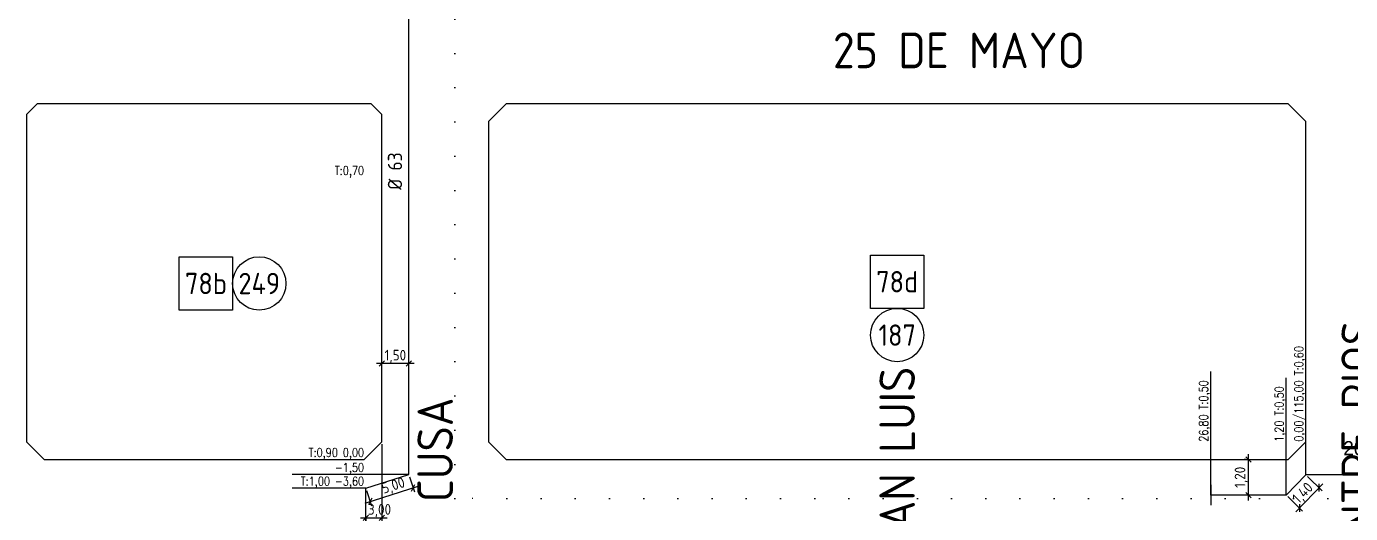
# Model space of a CAD drawing. Extents: x -48 to 13651, y -112 to 3468.
# Drawn here: x 992.2 to 1364.8, y 1484 to 1620.9 of the extents above; entities that cross this region are included whole.
import ezdxf
from ezdxf.enums import TextEntityAlignment as Align

# ---------------------------------------------------------------- set-up
doc = ezdxf.new("R2010")
doc.units = 0
doc.header["$LTSCALE"] = 6
doc.header["$MEASUREMENT"] = 0
doc.linetypes.add('DOT2', pattern=[3.175, 0, -3.175])
doc.linetypes.add('HIDDEN', pattern=[0.375, 0.25, -0.125])
doc.layers.get('0').update_dxf_attribs({"linetype": 'CONTINUOUS'})
doc.layers.get('DEFPOINTS').update_dxf_attribs({"linetype": 'CONTINUOUS'})
for name, color, linetype in [('63', 171, 'CONTINUOUS'), ('CAS', 7, 'CONTINUOUS'), ('CAÑERIA SIN CROQUIS', 210, 'HIDDEN'), ('COTA', 2, 'CONTINUOUS'), ('MANZANAS', 7, 'CONTINUOUS'), ('NUMCASA', 12, 'CONTINUOUS'), ('NUMERO-CROQUIS', 13, 'CONTINUOUS'), ('NUMERO-MANZANA', 4, 'CONTINUOUS'), ('PROGRESIVA', 60, 'CONTINUOUS'), ('RADIO', 4, 'DOT2'), ('TXTDIAMETRO', 7, 'CONTINUOUS')]:
    doc.layers.add(name, color=color, linetype=linetype)
doc.layers.add('ATENCION', color=7, linetype='CONTINUOUS', plot=False)
doc.styles.add('ABADIMTCONDE', font='isocp.shx')
doc.styles.add('GEOSLAB703LTBT', font='isocp.shx', dxfattribs={"width": 0.9, "height": 8})
doc.styles.add('GOTHICE', font='GOTHICE.shx', dxfattribs={"height": 0.6})
doc.styles.add('ROMANS', font='romans.shx', dxfattribs={"width": 0.8, "height": 2.5})
doc.dimstyles.new('COTA02', dxfattribs={"dimtxt": 3, "dimasz": 1.5, "dimexe": 1.25, "dimexo": 0.625, "dimgap": 0.3, "dimtad": 1, "dimtoh": 1, "dimdsep": 46, "dimlunit": 6, "dimtxsty": 'ABADIMTCONDE', "dimblk1": 'OBLIQUE', "dimblk2": 'OBLIQUE', "dimsah": 1, "dimcen": 2.5, "dimdle": 1.5, "dimclrd": 60, "dimclre": 60, "dimclrt": 256, "dimadec": 0, "dimazin": 0, "dimtfac": 1, "dimtix": 1, "dimtofl": 0, "dimtmove": 0, "dimatfit": 0, "dimldrblk": 'OBLIQUE', "dimfxl": 1, "dimtolj": 1, "dimtzin": 0, "dimarcsym": 0})

# ---------------------------------------------------------------- blocks, each defined once
blk = doc.blocks.new('D63')
at = {"layer": 'TXTDIAMETRO', "color": 7, "ltscale": 0.1, "style": 'ABADIMTCONDE'}
blk.add_text('Ø 63', height=4, dxfattribs=at).set_placement((0, 0), align=Align.MIDDLE)
blk = doc.blocks.new('_OBLIQUE')
at = {"color": 0, "linetype": 'ByBlock'}
blk.add_line((-0.5, -0.5), (0.5, 0.5), dxfattribs=at)
blk = doc.blocks.new('*D787')
at = {"layer": 'COTA', "color": 60, "lineweight": -2, "transparency": 16777216}
for p, q in [((1335.44, 1499.15), (1334.82, 1499.15)), ((1336.07, 1487.69), (1336.07, 1500.65)), ((1335.44, 1489.19), (1334.82, 1489.19))]:
    blk.add_line(p, q, dxfattribs=at)
at = {"layer": 'DEFPOINTS', "color": 0, "transparency": 16777216}
for p in [(1336.07, 1499.15), (1336.07, 1499.15), (1336.07, 1489.19)]:
    blk.add_point(p, dxfattribs=at)
at = {"layer": 'COTA', "color": 60, "lineweight": -2, "transparency": 16777216, "xscale": 1.5, "yscale": 1.5, "zscale": 1.5}
for p, rotation in [((1336.07, 1499.15), 90), ((1336.07, 1489.19), 270)]:
    blk.add_blockref('_OBLIQUE', p, dxfattribs=dict(at, rotation=rotation))
at = {"layer": 'COTA', "transparency": 16777216, "insert": (1334.04, 1494.17), "char_height": 3, "attachment_point": 5, "rotation": 90, "style": 'ABADIMTCONDE'}
blk.add_mtext('\\A1;1,20', dxfattribs=at)
blk = doc.blocks.new('*D1053')
at = {"layer": 'COTA', "color": 60, "lineweight": -2, "transparency": 16777216}
for p, q in [((1100.02, 1494.34), (1101.39, 1490.05)), ((1087.51, 1486.93), (1102.44, 1491.7)), ((1087.95, 1490.48), (1089.32, 1486.2))]:
    blk.add_line(p, q, dxfattribs=at)
at = {"layer": 'DEFPOINTS', "color": 0, "transparency": 16777216}
for p in [(1099.83, 1494.93), (1087.76, 1491.08), (1101.01, 1491.24)]:
    blk.add_point(p, dxfattribs=at)
at = {"layer": 'COTA', "color": 60, "lineweight": -2, "transparency": 16777216, "xscale": 1.5, "yscale": 1.5, "zscale": 1.5}
for p, rotation in [((1101.01, 1491.24), 17.68975247694625), ((1088.94, 1487.39), 197.6897524769462)]:
    blk.add_blockref('_OBLIQUE', p, dxfattribs=dict(at, rotation=rotation))
at = {"layer": 'COTA', "transparency": 16777216, "insert": (1095.52, 1491.62), "char_height": 3, "attachment_point": 5, "rotation": 17.6898, "style": 'ABADIMTCONDE'}
blk.add_mtext('\\A1;5,00', dxfattribs=at)
blk = doc.blocks.new('*D1054')
at = {"layer": 'COTA', "color": 60, "lineweight": -2, "transparency": 16777216}
for p, q in [((1101.33, 1526.13), (1090.73, 1526.13)), ((1092.23, 1525.69), (1092.23, 1527.38)), ((1099.83, 1525.69), (1099.83, 1527.38))]:
    blk.add_line(p, q, dxfattribs=at)
at = {"layer": 'DEFPOINTS', "color": 0, "transparency": 16777216}
for p in [(1092.23, 1526.13), (1092.23, 1525.06), (1099.83, 1525.06)]:
    blk.add_point(p, dxfattribs=at)
at = {"layer": 'COTA', "color": 60, "lineweight": -2, "transparency": 16777216, "xscale": 1.5, "yscale": 1.5, "zscale": 1.5, "rotation": 180}
blk.add_blockref('_OBLIQUE', (1092.23, 1526.13), dxfattribs=at)
at = {"layer": 'COTA', "color": 60, "lineweight": -2, "transparency": 16777216, "xscale": 1.5, "yscale": 1.5, "zscale": 1.5}
blk.add_blockref('_OBLIQUE', (1099.83, 1526.13), dxfattribs=at)
at = {"layer": 'COTA', "transparency": 16777216, "insert": (1096.03, 1528.15), "char_height": 3, "attachment_point": 5, "style": 'ABADIMTCONDE'}
blk.add_mtext('\\A1;1,50', dxfattribs=at)
blk = doc.blocks.new('*D1111')
at = {"layer": 'DEFPOINTS', "color": 0, "transparency": 16777216}
for p in [(1352.23, 1494.86), (1346.7, 1489.19), (1350.41, 1485.56)]:
    blk.add_point(p, dxfattribs=at)
at = {"layer": 'PROGRESIVA', "color": 60, "lineweight": -2, "transparency": 16777216}
for p, q in [((1352.68, 1494.42), (1356.84, 1490.36)), ((1357, 1492.31), (1349.36, 1484.49)), ((1347.14, 1488.75), (1351.31, 1484.69))]:
    blk.add_line(p, q, dxfattribs=at)
at = {"layer": 'PROGRESIVA', "color": 60, "lineweight": -2, "transparency": 16777216, "xscale": 1.5, "yscale": 1.5, "zscale": 1.5}
for p, rotation in [((1355.95, 1491.23), 45.68878266015543), ((1350.41, 1485.56), 225.6887826601554)]:
    blk.add_blockref('_OBLIQUE', p, dxfattribs=dict(at, rotation=rotation))
at = {"layer": 'PROGRESIVA', "transparency": 16777216, "insert": (1351.52, 1489.6), "char_height": 3, "attachment_point": 5, "rotation": 45.6888, "style": 'ABADIMTCONDE'}
blk.add_mtext('\\A1;1,40', dxfattribs=at)
blk = doc.blocks.new('*D1155')
at = {"layer": 'DEFPOINTS', "color": 0, "transparency": 16777216}
for p in [(1092.23, 1504.15), (1087.76, 1483.62), (1092.23, 1482.79)]:
    blk.add_point(p, dxfattribs=at)
at = {"layer": 'PROGRESIVA', "color": 60, "lineweight": -2, "transparency": 16777216}
for p, q in [((1092.23, 1503.52), (1092.23, 1481.54)), ((1086.26, 1482.79), (1093.73, 1482.79)), ((1087.76, 1482.99), (1087.76, 1481.54))]:
    blk.add_line(p, q, dxfattribs=at)
at = {"layer": 'PROGRESIVA', "color": 60, "lineweight": -2, "transparency": 16777216, "xscale": 1.5, "yscale": 1.5, "zscale": 1.5, "rotation": 180}
blk.add_blockref('_OBLIQUE', (1087.76, 1482.79), dxfattribs=at)
at = {"layer": 'PROGRESIVA', "color": 60, "lineweight": -2, "transparency": 16777216, "xscale": 1.5, "yscale": 1.5, "zscale": 1.5}
blk.add_blockref('_OBLIQUE', (1092.23, 1482.79), dxfattribs=at)
at = {"layer": 'PROGRESIVA', "transparency": 16777216, "insert": (1091.58, 1484.81), "char_height": 3, "attachment_point": 5, "style": 'ABADIMTCONDE'}
blk.add_mtext('\\A1;3,00', dxfattribs=at)

msp = doc.modelspace()

# ---------------------------------------------------------------- linework, layer by layer
at = {"layer": '63', "ltscale": 0.1}
for p, q in [((1099.834, 1494.931), (1099.834, 1652.345)), ((1087.761, 1491.08), (1099.834, 1494.931)), ((1352.234, 1494.86), (1346.697, 1489.188)), ((1377.69, 1494.86), (1352.234, 1494.86)), ((1087.761, 1477.078), (1087.761, 1491.08)), ((1346.697, 1489.188), (1325.434, 1489.188))]:
    msp.add_line(p, q, dxfattribs=at)
at = {"layer": 'CAS', "ltscale": 0.1}
msp.add_line((1325.434, 1492.024), (1325.434, 1486.352), dxfattribs=at)
at = {"layer": 'MANZANAS'}
for p, q in [((992.234, 1596.145), (995.234, 1599.145)), ((1089.234, 1599.145), (995.234, 1599.145)), ((1089.234, 1599.145), (1092.234, 1596.145)), ((1127.234, 1599.145), (1122.234, 1594.145)), ((1347.234, 1599.145), (1127.234, 1599.145)), ((1352.234, 1594.145), (1347.234, 1599.145)), ((992.234, 1596.145), (992.234, 1504.145)), ((1092.234, 1504.145), (1092.234, 1596.145)), ((1122.234, 1594.145), (1122.234, 1504.145)), ((1352.234, 1504.145), (1352.234, 1594.145)), ((997.234, 1499.145), (992.234, 1504.145)), ((1092.234, 1504.145), (1087.234, 1499.145)), ((1127.234, 1499.145), (1122.234, 1504.145)), ((1352.234, 1504.145), (1347.234, 1499.145)), ((997.234, 1499.145), (1087.234, 1499.145)), ((1127.234, 1499.145), (1347.234, 1499.145))]:
    msp.add_line(p, q, dxfattribs=at)
at = {"layer": 'NUMERO-CROQUIS'}
for centre in [(1057.734, 1548.645), (1237.229, 1534.145)]:
    msp.add_circle(centre, 7.5, dxfattribs=at)
at = {"layer": 'NUMERO-MANZANA'}
for points in [[(1035.234, 1556.145), (1050.234, 1556.145), (1050.234, 1541.145), (1035.234, 1541.145)], [(1229.729, 1556.645), (1244.729, 1556.645), (1244.729, 1541.645), (1229.729, 1541.645)]]:
    msp.add_lwpolyline(points, close=True, dxfattribs=at)
at = {"layer": 'PROGRESIVA'}
for p, q in [((1325.434, 1489.188), (1325.434, 1523.89)), ((1346.697, 1489.188), (1346.697, 1522.133)), ((1352.234, 1494.86), (1352.234, 1504.145)), ((1099.834, 1494.931), (1067.006, 1494.931)), ((1087.761, 1491.08), (1067.006, 1491.08))]:
    msp.add_line(p, q, dxfattribs=at)
at = {"layer": 'RADIO', "color": 4, "ltscale": 0.5}
for p, q in [((1112.771, 1488.183), (1112.771, 1873.474)), ((2157.281, 1488.183), (1112.771, 1488.183))]:
    msp.add_line(p, q, dxfattribs=at)

# ---------------------------------------------------------------- block references
at = {"layer": 'CAÑERIA SIN CROQUIS', "color": 13, "ltscale": 0.1, "rotation": 90}
msp.add_blockref('D63', (1095.907, 1580.219), dxfattribs=at)

# ---------------------------------------------------------------- texts
at = {"layer": 'ATENCION', "style": 'GEOSLAB703LTBT'}
msp.add_text('25 DE MAYO', height=10, dxfattribs=at).set_placement((1219.141, 1614.145), align=Align.MIDDLE_LEFT)
for s, p in [('ENTRE RIOS', (1367.234, 1472.415)), ('SAN LUIS', (1237.234, 1472.415)), ('E. CUSA', (1107.234, 1472.415))]:
    msp.add_text(s, height=10, rotation=90, dxfattribs=at).set_placement(p, align=Align.MIDDLE_LEFT)
at = {"layer": 'NUMCASA', "color": 12, "linetype": 'Continuous', "style": 'GOTHICE'}
msp.add_text('200', height=4, dxfattribs=at).set_placement((1367.197, 1499.145), align=Align.BOTTOM_CENTER)
at = {"layer": 'NUMERO-CROQUIS', "style": 'GEOSLAB703LTBT'}
for s, p in [('249', (1057.734, 1548.645)), ('187', (1237.229, 1534.145))]:
    msp.add_text(s, height=6, dxfattribs=at).set_placement(p, align=Align.MIDDLE)
at = {"layer": 'NUMERO-MANZANA', "style": 'GEOSLAB703LTBT'}
for s, p in [('78b', (1042.734, 1548.645)), ('78d', (1237.229, 1549.145))]:
    msp.add_text(s, height=6, dxfattribs=at).set_placement(p, align=Align.MIDDLE)
at = {"layer": 'PROGRESIVA', "style": 'ROMANS', "width": 0.8}
for s, p in [('T:0,70', (1087.234, 1578.385)), ('T:0,90 0,00', (1087.234, 1499.145)), ('-1,50', (1087.234, 1494.931)), ('T:1,00 -3,60', (1087.234, 1491.08))]:
    msp.add_text(s, height=2.5, dxfattribs=at).set_placement(p, align=Align.BOTTOM_RIGHT)
for s, p in [('0,00/115,00 T:0,60', (1352.234, 1504.145)), ('26,80 T:0,50', (1325.434, 1504.145)), ('1,20 T:0,50', (1346.697, 1504.145))]:
    msp.add_text(s, height=2.5, rotation=90, dxfattribs=at).set_placement(p, align=Align.BOTTOM_LEFT)

# ---------------------------------------------------------------- dimensions: what is measured, and where the dimension line sits
at = {"layer": 'COTA'}
dim = msp.add_linear_dim(base=(1092.234, 1526.126), p1=(1099.834, 1525.061), p2=(1092.234, 1525.061), text='1,50', dimstyle='COTA02', dxfattribs=at)
dim.commit()
dim.dimension.update_dxf_attribs({"geometry": '*D1054', "text_midpoint": (1096.034, 1528.151)})
dim = msp.add_linear_dim(base=(1336.065, 1499.145), p1=(1336.065, 1489.188), p2=(1336.065, 1499.145), angle=90, text='1,20', dimstyle='COTA02', dxfattribs=at)
dim.commit()
dim.dimension.update_dxf_attribs({"geometry": '*D787', "text_midpoint": (1334.04, 1494.167)})
dim = msp.add_linear_dim(base=(1101.011, 1491.241), p1=(1087.761, 1491.08), p2=(1099.834, 1494.931), angle=17.68975, text='5,00', dimstyle='COTA02', dxfattribs=at)
dim.commit()
dim.dimension.update_dxf_attribs({"geometry": '*D1053', "text_midpoint": (1096.139, 1489.687), "dimtype": 161})
at = {"layer": 'PROGRESIVA'}
dim = msp.add_linear_dim(base=(1092.234, 1482.788), p1=(1087.761, 1483.616), p2=(1092.234, 1504.145), text='3,00', dimstyle='COTA02', dxfattribs=at)
dim.commit()
dim.dimension.update_dxf_attribs({"geometry": '*D1155', "text_midpoint": (1091.582, 1482.788), "dimtype": 160})
dim = msp.add_linear_dim(base=(1350.412, 1485.56), p1=(1352.234, 1494.86), p2=(1346.697, 1489.188), angle=225.68878, text='1,40', dimstyle='COTA02', dxfattribs=at)
dim.commit()
dim.dimension.update_dxf_attribs({"geometry": '*D1111', "text_midpoint": (1352.973, 1488.183), "dimtype": 161})

doc.saveas('drawing.dxf')
